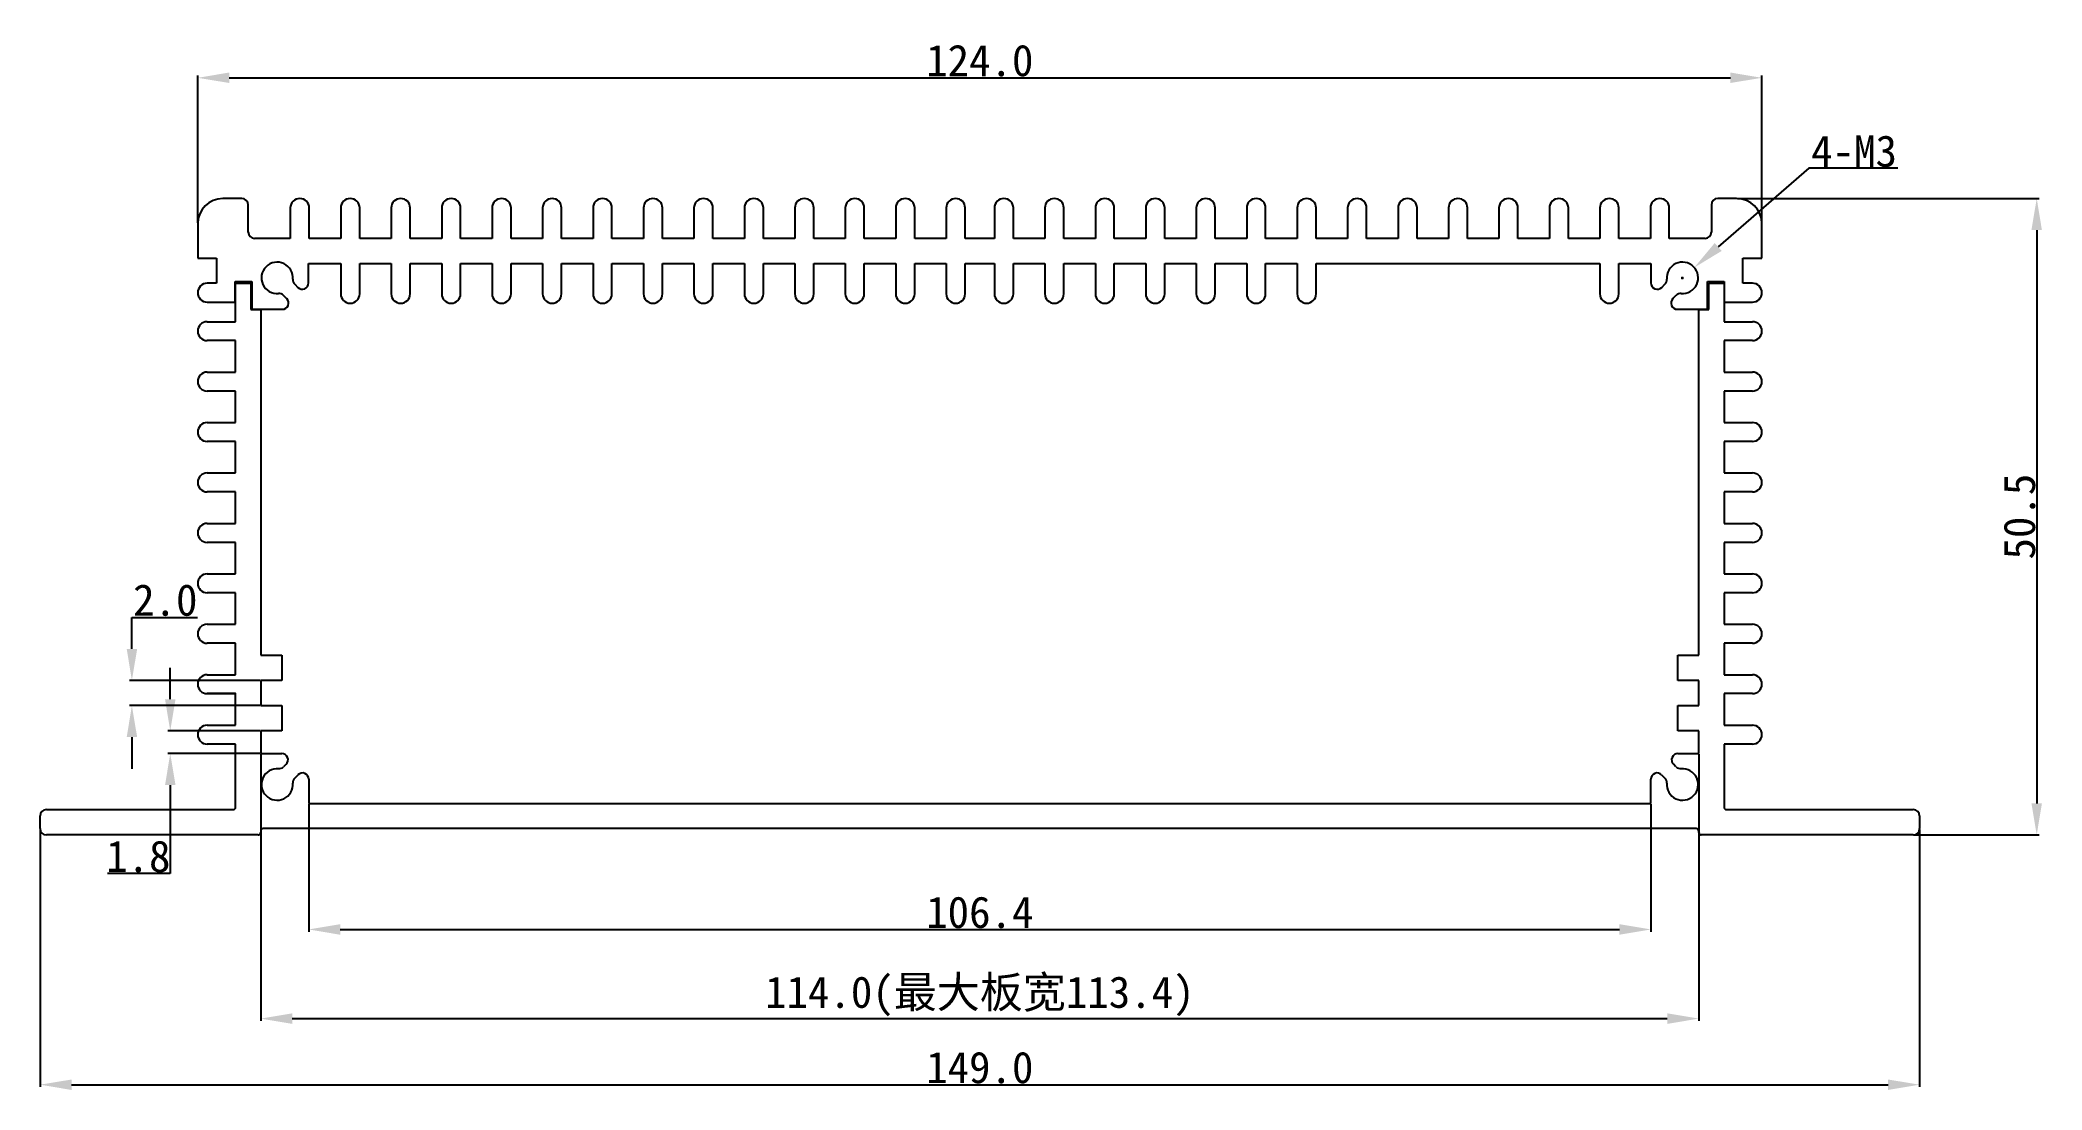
# Model space of a CAD drawing. Header units: inches. Extents: x 379 to 538, y 37 to 120.
import ezdxf

# ---------------------------------------------------------------- set-up
doc = ezdxf.new("R2010")
doc.units = ezdxf.units.IN
doc.header["$MEASUREMENT"] = 0
doc.layers.add('图层2', color=30, linetype='Continuous')
doc.styles.get("Standard").update_dxf_attribs({"font": 'simhei.ttf'})
doc.dimstyles.get("Standard").update_dxf_attribs({"dimtxt": 2.5, "dimasz": 2.5, "dimexe": 0.18, "dimexo": 0.0625, "dimgap": 0.09, "dimtad": 1, "dimtoh": 1, "dimdec": 1, "dimzin": 0, "dimdsep": 46, "dimtxsty": 'Standard', "dimcen": 0.09, "dimadec": 0, "dimazin": 0, "dimtfac": 1, "dimtdec": 1, "dimtofl": 0, "dimtmove": 0, "dimatfit": 3, "dimfxl": 1, "dimtolj": 1, "dimtzin": 0, "dimarcsym": 0})

# ---------------------------------------------------------------- blocks, each defined once
blk = doc.blocks.new('*D2')
at = {"color": 0, "lineweight": -2}
for p, q in [((513.67, 107.92), (537.58, 107.92)), ((537.4, 105.42), (537.4, 59.95)), ((527.67, 57.45), (537.58, 57.45))]:
    blk.add_line(p, q, dxfattribs=at)
at = {"color": 0}
for points in [[(536.98, 105.42), (537.81, 105.42), (537.4, 107.92)], [(536.98, 59.95), (537.81, 59.95), (537.4, 57.45)]]:
    blk.add_solid(points, dxfattribs=at)
at = {"layer": 'Defpoints', "color": 0}
for p in [(513.61, 107.92), (527.61, 57.45), (537.4, 57.45)]:
    blk.add_point(p, dxfattribs=at)
at = {"color": 0, "insert": (536.04, 82.69), "char_height": 2.5, "attachment_point": 5, "rotation": 90}
blk.add_mtext('\\A1;50.5', dxfattribs=at)
blk = doc.blocks.new('*D3')
at = {"color": 0, "lineweight": -2}
for p, q in [((391.61, 105.99), (391.61, 117.67)), ((394.11, 117.49), (513.11, 117.49)), ((515.61, 105.99), (515.61, 117.67))]:
    blk.add_line(p, q, dxfattribs=at)
at = {"color": 0}
for points in [[(394.11, 117.91), (394.11, 117.08), (391.61, 117.49)], [(513.11, 117.91), (513.11, 117.08), (515.61, 117.49)]]:
    blk.add_solid(points, dxfattribs=at)
at = {"layer": 'Defpoints', "color": 0}
for p in [(515.61, 117.49), (391.61, 105.92), (515.61, 105.92)]:
    blk.add_point(p, dxfattribs=at)
at = {"color": 0, "insert": (453.61, 118.85), "char_height": 2.5, "attachment_point": 5}
blk.add_mtext('\\A1;124.0', dxfattribs=at)
blk = doc.blocks.new('*D4')
at = {"color": 0, "lineweight": -2}
for p, q in [((389.43, 68.2), (389.43, 70.7)), ((396.55, 65.7), (389.25, 65.7)), ((396.55, 63.9), (389.25, 63.9)), ((389.43, 61.4), (389.43, 54.39)), ((389.43, 54.39), (384.46, 54.39))]:
    blk.add_line(p, q, dxfattribs=at)
at = {"color": 0}
for points in [[(389.02, 68.2), (389.85, 68.2), (389.43, 65.7)], [(389.02, 61.4), (389.85, 61.4), (389.43, 63.9)]]:
    blk.add_solid(points, dxfattribs=at)
at = {"layer": 'Defpoints', "color": 0}
for p in [(396.61, 65.7), (389.43, 63.9), (396.61, 63.9)]:
    blk.add_point(p, dxfattribs=at)
at = {"color": 0, "insert": (386.9, 55.73), "char_height": 2.5, "attachment_point": 5}
blk.add_mtext('\\A1;1.8', dxfattribs=at)
blk = doc.blocks.new('*D5')
at = {"color": 0, "lineweight": -2}
for p, q in [((386.39, 72.2), (386.39, 74.7)), ((386.39, 74.7), (391.59, 74.7)), ((396.55, 69.7), (386.21, 69.7)), ((396.55, 67.7), (386.21, 67.7)), ((386.39, 65.2), (386.39, 62.7))]:
    blk.add_line(p, q, dxfattribs=at)
at = {"color": 0}
for points in [[(385.98, 72.2), (386.81, 72.2), (386.39, 69.7)], [(385.98, 65.2), (386.81, 65.2), (386.39, 67.7)]]:
    blk.add_solid(points, dxfattribs=at)
at = {"layer": 'Defpoints', "color": 0}
for p in [(386.39, 69.7), (396.61, 69.7), (396.61, 67.7)]:
    blk.add_point(p, dxfattribs=at)
at = {"color": 0, "insert": (389.04, 76.06), "char_height": 2.5, "attachment_point": 5}
blk.add_mtext('\\A1;2.0', dxfattribs=at)
blk = doc.blocks.new('*D6')
at = {"color": 0, "lineweight": -2}
for p, q in [((379.11, 57.89), (379.11, 37.46)), ((528.11, 57.89), (528.11, 37.46)), ((381.61, 37.64), (525.61, 37.64))]:
    blk.add_line(p, q, dxfattribs=at)
at = {"color": 0}
for points in [[(381.61, 38.05), (381.61, 37.22), (379.11, 37.64)], [(525.61, 38.05), (525.61, 37.22), (528.11, 37.64)]]:
    blk.add_solid(points, dxfattribs=at)
at = {"layer": 'Defpoints', "color": 0}
for p in [(379.11, 57.95), (528.11, 57.95), (528.11, 37.64)]:
    blk.add_point(p, dxfattribs=at)
at = {"color": 0, "insert": (453.61, 38.99), "char_height": 2.5, "attachment_point": 5}
blk.add_mtext('\\A1;149.0', dxfattribs=at)
blk = doc.blocks.new('*D7')
at = {"layer": 'Defpoints', "color": 0}
for p in [(396.61, 63.9), (510.61, 63.9), (510.61, 42.88)]:
    blk.add_point(p, dxfattribs=at)
at = {"layer": '图层2', "color": 0, "lineweight": -2}
for p, q in [((396.61, 63.84), (396.61, 42.7)), ((510.61, 63.84), (510.61, 42.7)), ((399.11, 42.88), (508.11, 42.88))]:
    blk.add_line(p, q, dxfattribs=at)
at = {"layer": '图层2', "color": 0}
for points in [[(399.11, 43.3), (399.11, 42.46), (396.61, 42.88)], [(508.11, 43.3), (508.11, 42.46), (510.61, 42.88)]]:
    blk.add_solid(points, dxfattribs=at)
at = {"layer": '图层2', "color": 0, "insert": (453.61, 44.65), "char_height": 2.5, "attachment_point": 5}
blk.add_mtext('\\A1;114.0(最大板宽113.4)', dxfattribs=at)
blk = doc.blocks.new('*D8')
at = {"color": 0, "lineweight": -2}
for p, q in [((519.34, 110.32), (512.14, 104.08)), ((526.4, 110.32), (519.34, 110.32)), ((509.22, 101.62), (509.4, 101.62)), ((509.31, 101.53), (509.31, 101.71))]:
    blk.add_line(p, q, dxfattribs=at)
at = {"color": 0}
blk.add_solid([(511.87, 104.39), (512.42, 103.76), (510.25, 102.44)], dxfattribs=at)
at = {"layer": 'Defpoints', "color": 0}
for p in [(509.31, 101.62), (510.25, 102.44)]:
    blk.add_point(p, dxfattribs=at)
at = {"color": 0, "insert": (522.92, 111.66), "char_height": 2.5, "attachment_point": 5}
blk.add_mtext('\\A1;4-M3', dxfattribs=at)
blk = doc.blocks.new('*D9')
at = {"color": 0, "lineweight": -2}
for p, q in [((400.41, 59.89), (400.41, 49.77)), ((506.81, 59.89), (506.81, 49.77)), ((402.91, 49.95), (504.31, 49.95))]:
    blk.add_line(p, q, dxfattribs=at)
at = {"color": 0}
for points in [[(402.91, 50.37), (402.91, 49.53), (400.41, 49.95)], [(504.31, 50.37), (504.31, 49.53), (506.81, 49.95)]]:
    blk.add_solid(points, dxfattribs=at)
at = {"layer": 'Defpoints', "color": 0}
for p in [(400.41, 59.95), (506.81, 59.95), (506.81, 49.95)]:
    blk.add_point(p, dxfattribs=at)
at = {"color": 0, "insert": (453.61, 51.3), "char_height": 2.5, "attachment_point": 5}
blk.add_mtext('\\A1;106.4', dxfattribs=at)

msp = doc.modelspace()

# ---------------------------------------------------------------- linework, layer by layer
for p, q in [((395.11, 107.92), (393.61, 107.92)), ((513.61, 107.92), (512.11, 107.92)), ((395.61, 105.26), (395.61, 107.42)), ((398.95, 107.17), (398.95, 104.76)), ((400.45, 104.76), (400.45, 107.17)), ((402.95, 107.17), (402.95, 104.76)), ((404.45, 104.76), (404.45, 107.17)), ((406.95, 107.17), (406.95, 104.76)), ((408.45, 104.76), (408.45, 107.17)), ((410.95, 107.17), (410.95, 104.76)), ((412.45, 104.76), (412.45, 107.17)), ((414.95, 107.17), (414.95, 104.76)), ((416.45, 104.76), (416.45, 107.17)), ((418.95, 107.17), (418.95, 104.76)), ((420.45, 104.76), (420.45, 107.17)), ((422.95, 107.17), (422.95, 104.76)), ((424.45, 104.76), (424.45, 107.17)), ((426.95, 107.17), (426.95, 104.76)), ((428.45, 104.76), (428.45, 107.17)), ((430.95, 107.17), (430.95, 104.76)), ((432.45, 104.76), (432.45, 107.17)), ((434.95, 107.17), (434.95, 104.76)), ((436.45, 104.76), (436.45, 107.17)), ((438.95, 107.17), (438.95, 104.76)), ((440.45, 104.76), (440.45, 107.17)), ((442.95, 107.17), (442.95, 104.76)), ((444.45, 104.76), (444.45, 107.17)), ((446.95, 107.17), (446.95, 104.76)), ((448.45, 104.76), (448.45, 107.17)), ((450.95, 107.17), (450.95, 104.76)), ((452.45, 104.76), (452.45, 107.17)), ((454.77, 107.17), (454.77, 104.76)), ((456.27, 104.76), (456.27, 107.17)), ((458.77, 107.17), (458.77, 104.76)), ((460.27, 104.76), (460.27, 107.17)), ((462.77, 107.17), (462.77, 104.76)), ((464.27, 104.76), (464.27, 107.17)), ((466.77, 107.17), (466.77, 104.76)), ((468.27, 104.76), (468.27, 107.17)), ((470.77, 107.17), (470.77, 104.76)), ((472.27, 104.76), (472.27, 107.17)), ((474.77, 107.17), (474.77, 104.76)), ((476.27, 104.76), (476.27, 107.17)), ((478.77, 107.17), (478.77, 104.76)), ((480.27, 104.76), (480.27, 107.17)), ((482.77, 107.17), (482.77, 104.76)), ((484.27, 104.76), (484.27, 107.17)), ((486.77, 107.17), (486.77, 104.76)), ((488.27, 104.76), (488.27, 107.17)), ((490.77, 107.17), (490.77, 104.76)), ((492.27, 104.76), (492.27, 107.17)), ((494.77, 107.17), (494.77, 104.76)), ((496.27, 104.76), (496.27, 107.17)), ((498.77, 107.17), (498.77, 104.76)), ((500.27, 104.76), (500.27, 107.17)), ((502.77, 107.17), (502.77, 104.76)), ((504.27, 104.76), (504.27, 107.17)), ((506.77, 107.17), (506.77, 104.76)), ((508.27, 104.76), (508.27, 107.17)), ((511.61, 107.42), (511.61, 105.26)), ((391.61, 105.92), (391.61, 103.2)), ((398.95, 104.76), (396.11, 104.76)), ((402.95, 104.76), (400.45, 104.76)), ((406.95, 104.76), (404.45, 104.76)), ((410.95, 104.76), (408.45, 104.76)), ((414.95, 104.76), (412.45, 104.76)), ((418.95, 104.76), (416.45, 104.76)), ((422.95, 104.76), (420.45, 104.76)), ((426.95, 104.76), (424.45, 104.76)), ((430.95, 104.76), (428.45, 104.76)), ((434.95, 104.76), (432.45, 104.76)), ((438.95, 104.76), (436.45, 104.76)), ((442.95, 104.76), (440.45, 104.76)), ((446.95, 104.76), (444.45, 104.76)), ((450.95, 104.76), (448.45, 104.76)), ((454.77, 104.76), (452.45, 104.76)), ((458.77, 104.76), (456.27, 104.76)), ((462.77, 104.76), (460.27, 104.76)), ((466.77, 104.76), (464.27, 104.76)), ((470.77, 104.76), (468.27, 104.76)), ((474.77, 104.76), (472.27, 104.76)), ((478.77, 104.76), (476.27, 104.76)), ((482.77, 104.76), (480.27, 104.76)), ((486.77, 104.76), (484.27, 104.76)), ((490.77, 104.76), (488.27, 104.76)), ((494.77, 104.76), (492.27, 104.76)), ((498.77, 104.76), (496.27, 104.76)), ((502.77, 104.76), (500.27, 104.76)), ((506.77, 104.76), (504.27, 104.76)), ((511.11, 104.76), (508.27, 104.76)), ((515.61, 103.2), (515.61, 105.92)), ((391.61, 103.2), (393.11, 103.2)), ((393.11, 103.2), (393.11, 101.2)), ((514.11, 101.2), (514.11, 103.2)), ((514.11, 103.2), (515.61, 103.2)), ((400.4, 101.22), (400.4, 102.76)), ((400.4, 102.76), (402.95, 102.76)), ((402.95, 102.76), (402.95, 100.36)), ((404.45, 100.36), (404.45, 102.76)), ((404.45, 102.76), (406.95, 102.76)), ((406.95, 102.76), (406.95, 100.36)), ((408.45, 100.36), (408.45, 102.76)), ((408.45, 102.76), (410.95, 102.76)), ((410.95, 102.76), (410.95, 100.36)), ((412.45, 100.36), (412.45, 102.76)), ((412.45, 102.76), (414.95, 102.76)), ((414.95, 102.76), (414.95, 100.36)), ((416.45, 100.36), (416.45, 102.76)), ((416.45, 102.76), (418.95, 102.76)), ((418.95, 102.76), (418.95, 100.36)), ((420.45, 100.36), (420.45, 102.76)), ((420.45, 102.76), (422.95, 102.76)), ((422.95, 102.76), (422.95, 100.36)), ((424.45, 100.36), (424.45, 102.76)), ((424.45, 102.76), (426.95, 102.76)), ((426.95, 102.76), (426.95, 100.36)), ((428.45, 100.36), (428.45, 102.76)), ((428.45, 102.76), (430.95, 102.76)), ((430.95, 102.76), (430.95, 100.36)), ((432.45, 100.36), (432.45, 102.76)), ((432.45, 102.76), (434.95, 102.76)), ((434.95, 102.76), (434.95, 100.36)), ((436.45, 100.36), (436.45, 102.76)), ((436.45, 102.76), (438.95, 102.76)), ((438.95, 102.76), (438.95, 100.36)), ((440.45, 100.36), (440.45, 102.76)), ((440.45, 102.76), (442.95, 102.76)), ((442.95, 102.76), (442.95, 100.36)), ((444.45, 100.36), (444.45, 102.76)), ((444.45, 102.76), (446.95, 102.76)), ((446.95, 102.76), (446.95, 100.36)), ((448.45, 100.36), (448.45, 102.76)), ((448.45, 102.76), (450.95, 102.76)), ((450.95, 102.76), (450.95, 100.36)), ((452.45, 100.36), (452.45, 102.76)), ((452.45, 102.76), (454.77, 102.76)), ((454.77, 102.76), (454.77, 100.36)), ((456.27, 100.36), (456.27, 102.76)), ((456.27, 102.76), (458.77, 102.76)), ((458.77, 102.76), (458.77, 100.36)), ((460.27, 100.36), (460.27, 102.76)), ((460.27, 102.76), (462.77, 102.76)), ((462.77, 102.76), (462.77, 100.36)), ((464.27, 100.36), (464.27, 102.76)), ((464.27, 102.76), (466.77, 102.76)), ((466.77, 102.76), (466.77, 100.36)), ((468.27, 100.36), (468.27, 102.76)), ((468.27, 102.76), (470.77, 102.76)), ((470.77, 102.76), (470.77, 100.36)), ((472.27, 100.36), (472.27, 102.76)), ((472.27, 102.76), (474.77, 102.76)), ((474.77, 102.76), (474.77, 100.36)), ((476.27, 100.36), (476.27, 102.76)), ((476.27, 102.76), (478.77, 102.76)), ((478.77, 102.76), (478.77, 100.36)), ((480.27, 100.36), (480.27, 102.76)), ((480.27, 102.76), (502.77, 102.76)), ((502.77, 102.76), (502.77, 100.36)), ((504.27, 100.36), (504.27, 102.76)), ((504.27, 102.76), (506.82, 102.76)), ((506.82, 102.76), (506.82, 101.22)), ((393.11, 101.2), (392.36, 101.2)), ((394.59, 99.7), (394.59, 101.33)), ((394.59, 101.33), (395.91, 101.33)), ((394.61, 98.15), (394.61, 101.21)), ((394.61, 101.21), (395.81, 101.21)), ((395.81, 101.21), (395.81, 99.11)), ((395.91, 101.33), (395.91, 99.13)), ((398.66, 99.99), (398.42, 100.23)), ((399.3, 101.12), (399.55, 100.87)), ((507.67, 100.87), (507.92, 101.12)), ((508.8, 100.23), (508.56, 99.99)), ((511.31, 99.13), (511.31, 101.33)), ((511.31, 101.33), (512.63, 101.33)), ((511.41, 99.11), (511.41, 101.21)), ((511.41, 101.21), (512.61, 101.21)), ((512.61, 101.21), (512.61, 98.15)), ((512.63, 101.33), (512.63, 99.7)), ((514.86, 101.2), (514.11, 101.2)), ((392.36, 99.7), (394.59, 99.7)), ((395.81, 99.11), (396.61, 99.11)), ((395.91, 99.13), (398.31, 99.13)), ((396.61, 99.11), (396.61, 71.7)), ((508.91, 99.13), (511.31, 99.13)), ((510.61, 71.7), (510.61, 99.11)), ((510.61, 99.11), (511.41, 99.11)), ((512.63, 99.7), (514.86, 99.7)), ((392.36, 98.15), (394.61, 98.15)), ((512.61, 98.15), (514.86, 98.15)), ((394.61, 96.65), (392.36, 96.65)), ((394.61, 94.15), (394.61, 96.65)), ((514.86, 96.65), (512.61, 96.65)), ((512.61, 96.65), (512.61, 94.15)), ((392.36, 94.15), (394.61, 94.15)), ((512.61, 94.15), (514.86, 94.15)), ((394.61, 92.65), (392.36, 92.65)), ((394.61, 90.15), (394.61, 92.65)), ((514.86, 92.65), (512.61, 92.65)), ((512.61, 92.65), (512.61, 90.15)), ((392.36, 90.15), (394.61, 90.15)), ((512.61, 90.15), (514.86, 90.15)), ((394.61, 88.65), (392.36, 88.65)), ((394.61, 86.15), (394.61, 88.65)), ((514.86, 88.65), (512.61, 88.65)), ((512.61, 88.65), (512.61, 86.15)), ((392.36, 86.15), (394.61, 86.15)), ((512.61, 86.15), (514.86, 86.15)), ((394.61, 84.65), (392.36, 84.65)), ((394.61, 82.15), (394.61, 84.65)), ((514.86, 84.65), (512.61, 84.65)), ((512.61, 84.65), (512.61, 82.15)), ((392.36, 82.15), (394.61, 82.15)), ((512.61, 82.15), (514.86, 82.15)), ((394.61, 80.65), (392.36, 80.65)), ((394.61, 78.15), (394.61, 80.65)), ((514.86, 80.65), (512.61, 80.65)), ((512.61, 80.65), (512.61, 78.15)), ((392.36, 78.15), (394.61, 78.15)), ((512.61, 78.15), (514.86, 78.15)), ((394.61, 76.65), (392.36, 76.65)), ((394.61, 74.15), (394.61, 76.65)), ((514.86, 76.65), (512.61, 76.65)), ((512.61, 76.65), (512.61, 74.15)), ((392.36, 74.15), (394.61, 74.15)), ((512.61, 74.15), (514.86, 74.15)), ((394.61, 72.65), (392.36, 72.65)), ((394.61, 70.15), (394.61, 72.65)), ((396.61, 71.7), (398.27, 71.7)), ((398.27, 71.7), (398.27, 69.7)), ((508.95, 69.7), (508.95, 71.7)), ((508.95, 71.7), (510.61, 71.7)), ((514.86, 72.65), (512.61, 72.65)), ((512.61, 72.65), (512.61, 70.15)), ((392.36, 70.15), (394.61, 70.15)), ((512.61, 70.15), (514.86, 70.15)), ((394.61, 66.15), (394.61, 68.65)), ((398.27, 69.7), (396.61, 69.7)), ((396.61, 69.7), (396.61, 67.7)), ((510.61, 69.7), (508.95, 69.7)), ((510.61, 67.7), (510.61, 69.7)), ((514.86, 68.65), (512.61, 68.65)), ((512.61, 68.65), (512.61, 66.15)), ((396.61, 67.7), (398.27, 67.7)), ((398.27, 67.7), (398.27, 65.7)), ((508.95, 65.7), (508.95, 67.7)), ((508.95, 67.7), (510.61, 67.7)), ((392.36, 66.15), (394.61, 66.15)), ((398.27, 65.7), (396.61, 65.7)), ((396.61, 65.7), (396.61, 63.9)), ((510.61, 65.7), (508.95, 65.7)), ((510.61, 63.9), (510.61, 65.7)), ((512.61, 66.15), (514.86, 66.15)), ((394.61, 64.65), (392.36, 64.65)), ((394.61, 59.65), (394.61, 64.65)), ((396.61, 63.9), (398.27, 63.9)), ((508.95, 63.9), (510.61, 63.9)), ((514.86, 64.65), (512.61, 64.65)), ((512.61, 64.65), (512.61, 59.65)), ((398.62, 63.05), (398.42, 62.84)), ((399.3, 61.96), (399.56, 62.22)), ((507.66, 62.22), (507.92, 61.96)), ((508.8, 62.84), (508.6, 63.05)), ((400.41, 61.86), (400.41, 59.95)), ((506.81, 59.95), (506.81, 61.86)), ((379.11, 57.95), (379.11, 58.95)), ((379.61, 59.45), (394.41, 59.45)), ((400.41, 59.95), (506.81, 59.95)), ((512.81, 59.45), (527.61, 59.45)), ((528.11, 58.95), (528.11, 57.95)), ((396.41, 57.45), (379.61, 57.45)), ((396.61, 57.75), (396.61, 57.65)), ((510.41, 57.95), (396.81, 57.95)), ((510.61, 57.65), (510.61, 57.75)), ((527.61, 57.45), (510.81, 57.45))]:
    msp.add_line(p, q)
msp.add_lwpolyline([(392.36, 68.65), (394.61, 68.65)], close=True)
for centre, radius, start, end in [((393.61, 105.92), 2, 90, 180), ((395.11, 107.42), 0.5, 0, 90), ((399.7, 107.17), 0.75, 0, 180), ((403.7, 107.17), 0.75, 360, 180), ((407.7, 107.17), 0.75, 0, 180), ((411.7, 107.17), 0.75, 0, 180), ((415.7, 107.17), 0.75, 0, 180), ((419.7, 107.17), 0.75, 0, 180), ((423.7, 107.17), 0.75, 0, 180), ((427.7, 107.17), 0.75, 0, 180), ((431.7, 107.17), 0.75, 0, 180), ((435.7, 107.17), 0.75, 0, 180), ((439.7, 107.17), 0.75, 0, 180), ((443.7, 107.17), 0.75, 0, 180), ((447.7, 107.17), 0.75, 0, 180), ((451.7, 107.17), 0.75, 0, 180), ((455.52, 107.17), 0.75, 360, 180), ((459.52, 107.17), 0.75, 360, 180), ((463.52, 107.17), 0.75, 360, 180), ((467.52, 107.17), 0.75, 360, 180), ((471.52, 107.17), 0.75, 360, 180), ((475.52, 107.17), 0.75, 360, 180), ((479.52, 107.17), 0.75, 360, 180), ((483.52, 107.17), 0.75, 360, 180), ((487.52, 107.17), 0.75, 360, 180), ((491.52, 107.17), 0.75, 360, 180), ((495.52, 107.17), 0.75, 360, 180), ((499.52, 107.17), 0.75, 360, 180), ((503.52, 107.17), 0.75, 0, 180), ((507.52, 107.17), 0.75, 360, 180), ((512.11, 107.42), 0.5, 90, 180), ((513.61, 105.92), 2, 0, 90), ((396.11, 105.26), 0.5, 180, 270), ((511.11, 105.26), 0.5, 270, 0), ((397.91, 101.62), 1.25, 355.0052, 274.9948), ((509.31, 101.62), 1.25, 265.0052, 184.9948), ((392.36, 100.45), 0.75, 90, 270), ((398.06, 99.88), 0.5, 45, 94.9948), ((398.31, 99.63), 0.5, 270, 45), ((399.65, 101.47), 0.5, 175.0052, 225), ((399.9, 101.22), 0.5, 225, 0), ((403.7, 100.36), 0.75, 180, 360), ((407.7, 100.36), 0.75, 180, 360), ((411.7, 100.36), 0.75, 180, 360), ((415.7, 100.36), 0.75, 180, 360), ((419.7, 100.36), 0.75, 180, 360), ((423.7, 100.36), 0.75, 180, 360), ((427.7, 100.36), 0.75, 180, 360), ((431.7, 100.36), 0.75, 180, 360), ((435.7, 100.36), 0.75, 180, 360), ((439.7, 100.36), 0.75, 180, 360), ((443.7, 100.36), 0.75, 180, 360), ((447.7, 100.36), 0.75, 180, 360), ((451.7, 100.36), 0.75, 180, 360), ((455.52, 100.36), 0.75, 180, 0), ((459.52, 100.36), 0.75, 180, 0), ((463.52, 100.36), 0.75, 180, 0), ((467.52, 100.36), 0.75, 180, 0), ((471.52, 100.36), 0.75, 180, 0), ((475.52, 100.36), 0.75, 180, 0), ((479.52, 100.36), 0.75, 180, 0), ((503.52, 100.36), 0.75, 180, 0), ((507.32, 101.22), 0.5, 180, 315), ((507.57, 101.47), 0.5, 315, 4.9948), ((508.91, 99.63), 0.5, 135, 270), ((509.16, 99.88), 0.5, 85.0052, 135), ((514.86, 100.45), 0.75, 270, 90), ((392.36, 97.4), 0.75, 90, 270), ((514.86, 97.4), 0.75, 270, 90), ((392.36, 93.4), 0.75, 90, 270), ((514.86, 93.4), 0.75, 270, 90), ((392.36, 89.4), 0.75, 90, 270), ((514.86, 89.4), 0.75, 270, 90), ((392.36, 85.4), 0.75, 90, 270), ((514.86, 85.4), 0.75, 270, 90), ((392.36, 81.4), 0.75, 90, 270), ((514.86, 81.4), 0.75, 270, 90), ((392.36, 77.4), 0.75, 90, 270), ((514.86, 77.4), 0.75, 270, 90), ((392.36, 73.4), 0.75, 90, 270), ((514.86, 73.4), 0.75, 270, 90), ((392.36, 69.4), 0.75, 90, 270), ((514.86, 69.4), 0.75, 270, 90), ((392.36, 65.4), 0.75, 90, 270), ((514.86, 65.4), 0.75, 270, 90), ((398.27, 63.4), 0.5, 315, 90), ((508.95, 63.4), 0.5, 90, 225), ((397.91, 61.45), 1.25, 85.0052, 4.9948), ((398.06, 63.2), 0.5, 265.0052, 315), ((399.65, 61.6), 0.5, 135, 184.9948), ((399.91, 61.86), 0.5, 360, 135), ((507.31, 61.86), 0.5, 45, 180), ((507.57, 61.6), 0.5, 355.0052, 45), ((509.31, 61.45), 1.25, 175.0052, 94.9948), ((509.16, 63.2), 0.5, 225, 274.9948), ((379.61, 58.95), 0.5, 90, 180), ((394.41, 59.65), 0.2, 270, 360), ((512.81, 59.65), 0.2, 180, 270), ((527.61, 58.95), 0.5, 0, 90), ((379.61, 57.95), 0.5, 180, 270), ((396.41, 57.65), 0.2, 270, 0), ((396.81, 57.75), 0.2, 90, 180), ((510.41, 57.75), 0.2, 0, 90), ((510.81, 57.65), 0.2, 180, 270), ((527.61, 57.95), 0.5, 270, 0)]:
    msp.add_arc(centre, radius, start, end)

# ---------------------------------------------------------------- dimensions: what is measured, and where the dimension line sits
for base, p1, p2, angle, picture, middle in [((515.61, 117.49), (391.61, 105.92), (515.61, 105.92), 180, '*D3', (453.61, 118.85)), ((537.4, 57.45), (513.61, 107.92), (527.61, 57.45), 90, '*D2', (536.04, 82.69)), ((386.39, 69.7), (396.61, 67.7), (396.61, 69.7), 90, '*D5', (389.04, 76.06))]:
    dim = msp.add_linear_dim(base=base, p1=p1, p2=p2, angle=angle, dimstyle='Standard')
    dim.commit()
    dim.dimension.update_dxf_attribs({"geometry": picture, "text_midpoint": middle})
dim = msp.add_radius_dim(center=(509.31, 101.62), mpoint=(510.25, 102.44), text='4-M3', dimstyle='Standard')
dim.commit()
dim.dimension.update_dxf_attribs({"geometry": '*D8', "text_midpoint": (522.92, 110.32), "dimtype": 164})
for base, p1, p2, angle, picture, middle in [((389.43, 63.9), (396.61, 65.7), (396.61, 63.9), 270, '*D4', (386.9, 54.39)), ((528.11, 37.64), (379.11, 57.95), (528.11, 57.95), 180, '*D6', (453.61, 37.64))]:
    dim = msp.add_linear_dim(base=base, p1=p1, p2=p2, angle=angle, dimstyle='Standard')
    dim.commit()
    dim.dimension.update_dxf_attribs({"geometry": picture, "text_midpoint": middle, "dimtype": 160})
dim = msp.add_linear_dim(base=(506.81, 49.95), p1=(400.41, 59.95), p2=(506.81, 59.95), dimstyle='Standard')
dim.commit()
dim.dimension.update_dxf_attribs({"geometry": '*D9', "text_midpoint": (453.61, 51.3)})
at = {"layer": '图层2'}
dim = msp.add_linear_dim(base=(510.61, 42.88), p1=(396.61, 63.9), p2=(510.61, 63.9), text='<>(最大板宽113.4)', dimstyle='Standard', dxfattribs=at)
dim.commit()
dim.dimension.update_dxf_attribs({"geometry": '*D7', "text_midpoint": (453.61, 44.65)})

doc.saveas('drawing.dxf')
